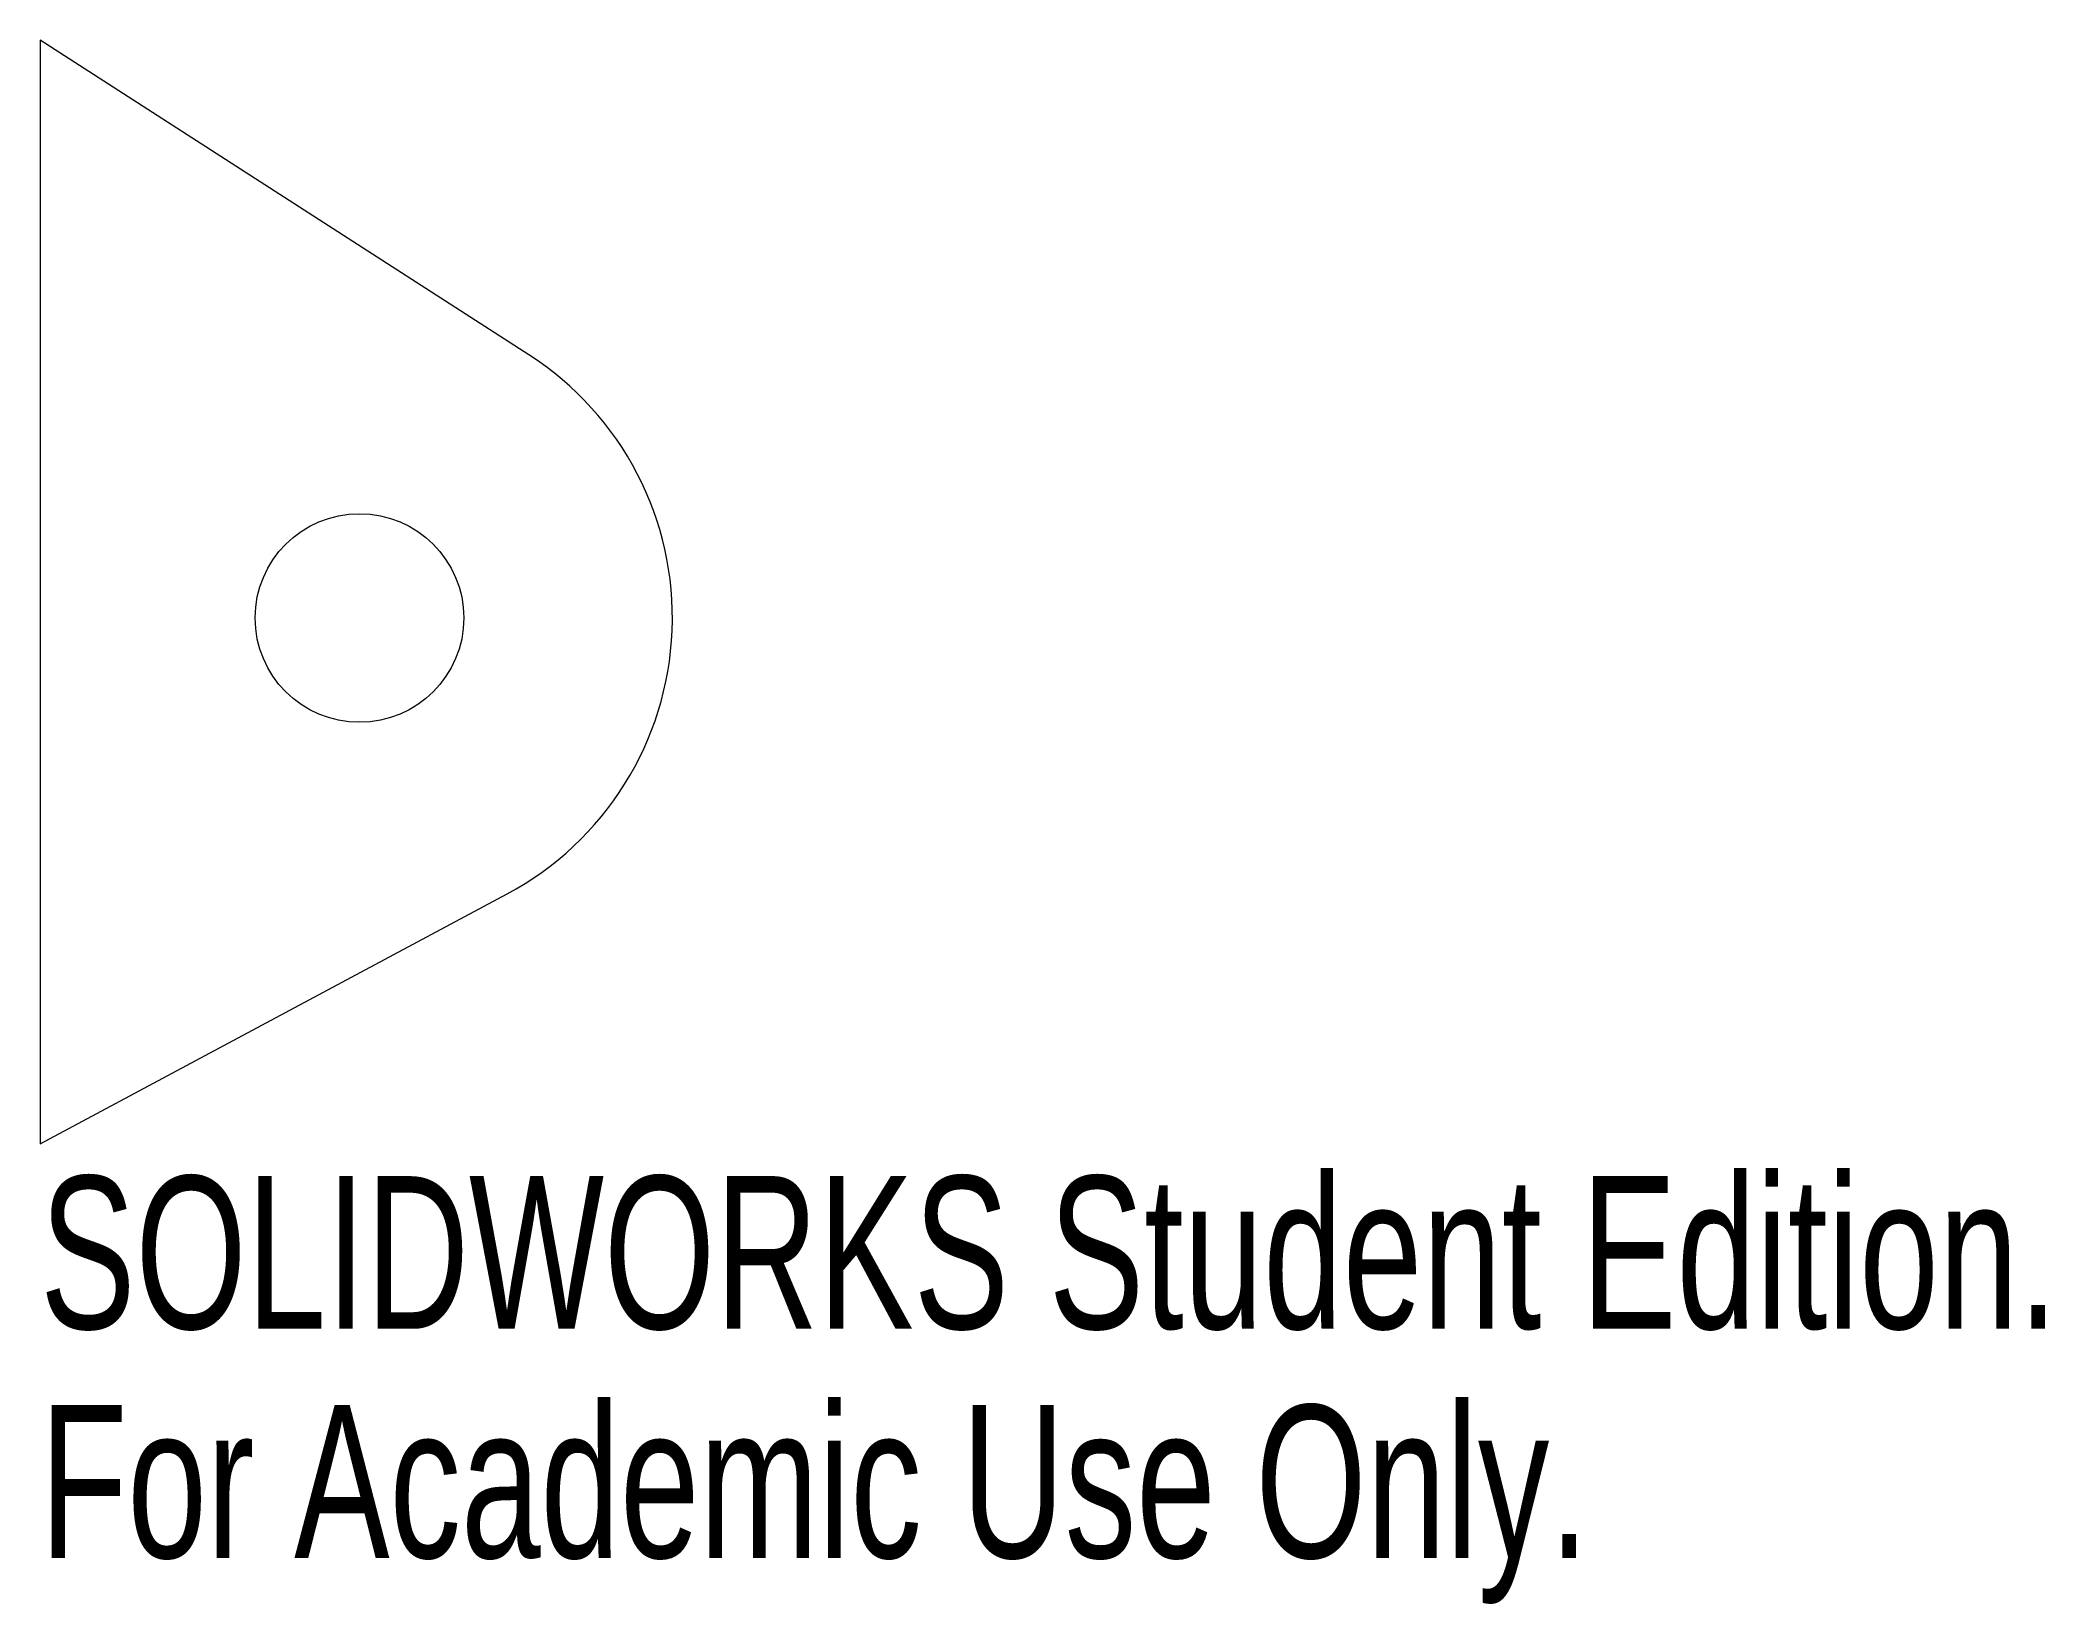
# Model space of a CAD drawing. Header units: millimetres. Extents: x 205 to 268.5, y 197.2 to 246.8.
import ezdxf

# ---------------------------------------------------------------- set-up
doc = ezdxf.new("R2010")
doc.units = ezdxf.units.MM
doc.styles.add('SLDTEXTSTYLE0', font='TXT', dxfattribs={"width": 0.7})

msp = doc.modelspace()

# ---------------------------------------------------------------- linework, layer by layer
at = {"color": 7, "linetype": 'Continuous', "lineweight": 15}
for p, q in [((205, 246.75), (205, 211.81)), ((220.473, 236.786), (205, 246.75)), ((205, 211.81), (219.785, 219.723))]:
    msp.add_line(p, q, dxfattribs=at)
msp.add_circle((215.11, 228.457), 3.302, dxfattribs=at)
msp.add_arc((215.11, 228.457), 9.906, 298.15687, 57.21978, dxfattribs=at)

# ---------------------------------------------------------------- texts
at = {"color": 7, "linetype": 'Continuous', "char_height": 4.83362, "attachment_point": 1, "style": 'SLDTEXTSTYLE0'}
for s, insert in [('SOLIDWORKS Student Edition.', (205, 210.791)), ('For Academic Use Only.', (205, 203.54))]:
    msp.add_mtext(s, dxfattribs=dict(at, insert=insert))

doc.saveas('drawing.dxf')
